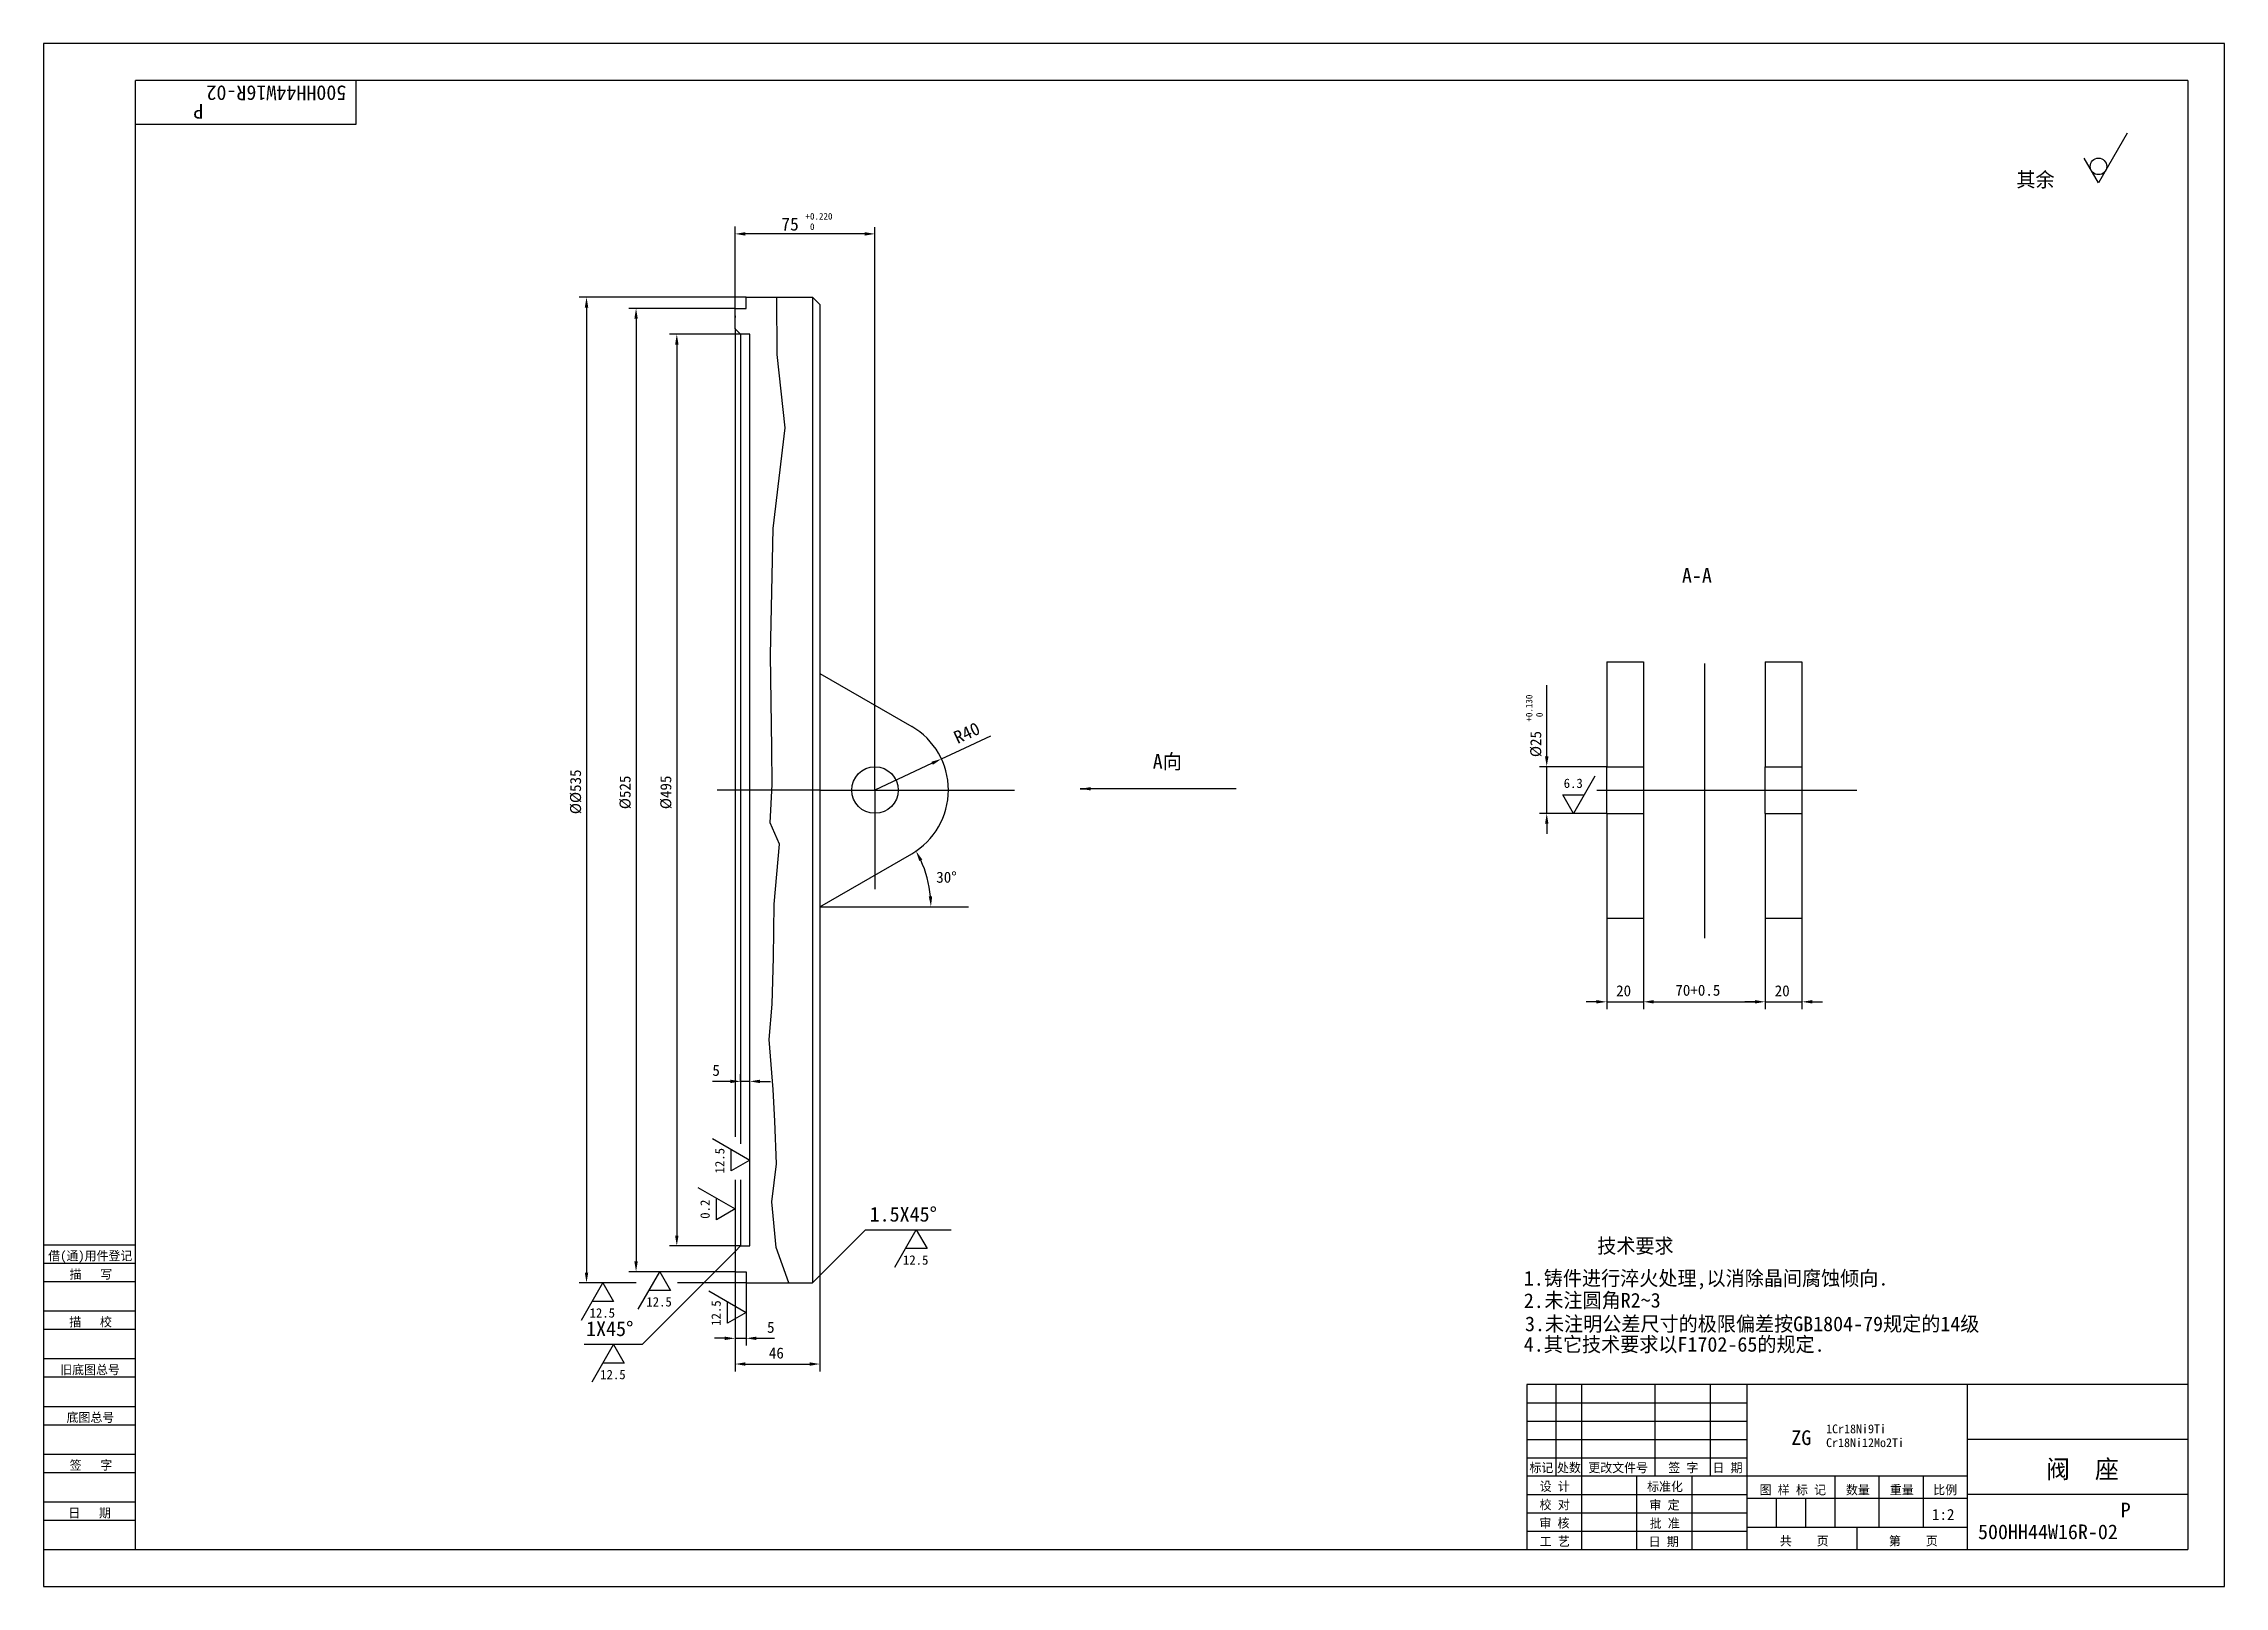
# Model space of a CAD drawing. Header units: metres. Extents: x 0 to 594, y 0 to 420.
import ezdxf

# ---------------------------------------------------------------- set-up
doc = ezdxf.new("R2010")
doc.units = ezdxf.units.M
for name, color, linetype in [('C', 6, 'Continuous'), ('D', 1, 'Continuous'), ('FL', 5, 'Continuous'), ('T', 7, 'Continuous'), ('TL', 4, 'Continuous')]:
    doc.layers.add(name, color=color, linetype=linetype)

# ---------------------------------------------------------------- blocks, each defined once
blk = doc.blocks.new('TUKUN2')
at = {"layer": 'FL'}
for p, q in [((594, 420), (0, 420)), ((0, 420), (0, 0)), ((594, 0), (594, 420)), ((0, 83), (25, 83)), ((0, 75), (25, 75)), ((0, 70), (25, 70)), ((0, 62), (25, 62)), ((0, 57), (25, 57)), ((412, 30), (412, 55)), ((419, 10), (419, 55)), ((439, 30), (439, 55)), ((454, 30), (454, 55)), ((0, 49), (25, 49)), ((404, 50), (464, 50)), ((0, 44), (25, 44)), ((404, 45), (464, 45)), ((0, 36), (25, 36)), ((404, 40), (464, 40)), ((0, 31), (25, 31)), ((404, 35), (464, 35)), ((449, 10), (449, 30)), ((404, 25), (464, 25)), ((0, 23), (25, 23)), ((0, 18), (25, 18)), ((404, 20), (464, 20)), ((404, 15), (464, 15)), ((0, 0), (594, 0))]:
    blk.add_line(p, q, dxfattribs=at)
at = {"layer": 'TL'}
for p, q in [((584, 410), (25, 410)), ((25, 10), (25, 410)), ((85, 410), (85, 398)), ((584, 410), (584, 10)), ((85, 398), (25, 398)), ((0, 93), (25, 93)), ((0, 88), (25, 88)), ((584, 55), (404, 55)), ((404, 55), (404, 10)), ((464, 10), (464, 55)), ((524, 10), (524, 55)), ((584, 40), (524, 40)), ((524, 30), (404, 30)), ((434, 10), (434, 30)), ((488, 16), (488, 30)), ((500, 16), (500, 30)), ((512, 16), (512, 30)), ((464, 24), (524, 24)), ((472, 16), (472, 24)), ((480, 16), (480, 24)), ((584, 25), (524, 25)), ((524, 16), (464, 16)), ((494, 10), (494, 16)), ((0, 10), (584, 10))]:
    blk.add_line(p, q, dxfattribs=at)
at = {"layer": 'T'}
for s, p in [('借(通)用件登记', (1.26, 88.76)), ('描   写', (7.09, 83.76)), ('描   校', (6.98, 70.76)), ('旧底图总号', (4.52, 57.76)), ('底图总号', (6.25, 44.76)), ('签   字', (7.1, 31.76)), ('标记', (404.71, 31.07)), ('处数', (412.22, 31.07)), ('更改文件号', (420.75, 31.07)), ('签 字', (442.53, 31.07)), ('日 期', (454.57, 31.07)), ('校 对', (407.48, 20.99)), ('设 计', (407.5, 25.99)), ('标准化', (436.77, 25.93)), ('审 定', (437.39, 20.93)), ('图 样 标 记', (467.4, 25.04)), ('数量', (490.92, 25.04)), ('重量', (502.88, 25.04)), ('比例', (514.7, 25.04)), ('日   期', (6.72, 18.76)), ('审 核', (407.41, 15.99)), ('批 准', (437.46, 15.93)), ('工 艺', (407.52, 10.99)), ('日 期', (437.18, 10.93)), ('共    页', (472.91, 11.13)), ('第    页', (502.62, 11.13))]:
    blk.add_text(s, height=2.5, dxfattribs=at).set_placement(p)

msp = doc.modelspace()

# ---------------------------------------------------------------- linework, layer by layer
at = {"layer": 'C'}
for p, q in [((452.35, 251.22), (452.35, 176.45)), ((226.45, 216.79), (226.45, 248.27)), ((211.46, 216.79), (183.48, 216.79)), ((211.46, 216.79), (264.45, 216.79)), ((226.45, 216.79), (226.45, 189.79)), ((423.04, 216.79), (493.93, 216.79))]:
    msp.add_line(p, q, dxfattribs=at)
at = {"layer": 'D'}
for p, q in [((567.51, 395.59), (559.7, 382.07)), ((559.7, 382.07), (555.8, 388.83)), ((188.34, 347.93), (188.34, 370.2)), ((226.45, 248.27), (226.45, 370.03)), ((223.65, 368.2), (191.14, 368.2)), ((191.36, 350.95), (145.88, 350.95)), ((147.88, 348.15), (147.88, 85.44)), ((188.34, 347.93), (159.37, 347.93)), ((161.37, 345.13), (161.37, 88.45)), ((189.85, 340.89), (170.47, 340.89)), ((172.47, 338.09), (172.47, 95.5)), ((409.42, 236.4), (409.42, 245.37)), ((409.42, 228.74), (409.42, 236.4)), ((244.56, 225.28), (249.63, 227.65)), ((249.63, 227.65), (258.01, 231.58)), ((409.42, 225.94), (409.42, 228.74)), ((242.03, 224.09), (226.45, 216.79)), ((425.75, 223.14), (407.42, 223.14)), ((409.42, 210.44), (409.42, 223.14)), ((422.56, 220.58), (416.71, 210.44)), ((282.38, 217.14), (284.38, 217.14)), ((324.86, 217.14), (282.38, 217.14)), ((416.71, 210.44), (413.78, 215.51)), ((413.78, 215.51), (419.63, 215.51)), ((425.75, 210.44), (407.42, 210.44)), ((409.42, 207.64), (409.42, 204.84)), ((211.46, 185.04), (251.92, 185.04)), ((425.75, 181.89), (425.75, 157.14)), ((435.75, 181.89), (435.75, 164.14)), ((435.75, 181.89), (435.75, 157.14)), ((468.95, 181.89), (468.95, 157.14)), ((468.95, 181.89), (468.95, 157.14)), ((478.95, 181.89), (478.95, 157.14)), ((422.95, 159.14), (420.15, 159.14)), ((425.75, 159.14), (435.75, 159.14)), ((438.55, 159.14), (466.15, 159.14)), ((466.15, 159.14), (463.35, 159.14)), ((468.95, 159.14), (478.95, 159.14)), ((481.75, 159.14), (484.55, 159.14)), ((184.25, 137.48), (182.16, 137.48)), ((187.05, 137.48), (184.25, 137.48)), ((189.85, 137.48), (189.85, 139.48)), ((192.35, 137.48), (189.85, 137.48)), ((192.35, 137.11), (192.35, 139.48)), ((195.15, 137.48), (197.95, 137.48)), ((182.21, 121.91), (192.35, 116.05)), ((187.28, 113.13), (187.28, 118.98)), ((192.35, 116.05), (187.28, 113.13)), ((178.2, 108.61), (188.34, 102.75)), ((183.27, 99.83), (183.27, 105.68)), ((188.34, 102.75), (183.27, 99.83)), ((211.46, 84.65), (223.84, 97.03)), ((223.84, 97.03), (247.24, 97.03)), ((231.85, 86.89), (237.7, 97.03)), ((237.7, 97.03), (240.63, 91.96)), ((188.34, 91.2), (163, 65.86)), ((189.85, 92.7), (170.47, 92.7)), ((240.63, 91.96), (234.78, 91.96)), ((188.34, 85.65), (159.37, 85.65)), ((161.96, 75.51), (167.81, 85.65)), ((167.81, 85.65), (170.74, 80.58)), ((188.34, 85.65), (188.34, 65.53)), ((188.34, 85.65), (188.34, 77.5)), ((211.46, 84.65), (211.46, 58.53)), ((161.37, 82.64), (145.88, 82.64)), ((146.49, 72.5), (152.34, 82.64)), ((155.27, 77.57), (149.42, 77.57)), ((152.34, 82.64), (155.27, 77.57)), ((170.74, 80.58), (164.88, 80.58)), ((191.36, 82.64), (172.62, 82.64)), ((181.22, 80.42), (191.36, 74.57)), ((186.29, 71.64), (186.29, 77.5)), ((191.36, 82.64), (191.36, 65.53)), ((191.36, 74.57), (186.29, 71.64)), ((163, 65.86), (147.2, 65.86)), ((149.38, 55.72), (155.24, 65.86)), ((155.24, 65.86), (158.17, 60.79)), ((185.54, 67.53), (182.74, 67.53)), ((188.34, 69.82), (188.34, 58.53)), ((188.34, 67.53), (191.36, 67.53)), ((194.16, 67.53), (196.96, 67.53)), ((196.96, 67.53), (199.05, 67.53)), ((158.17, 60.79), (152.31, 60.79)), ((191.14, 60.53), (208.66, 60.53))]:
    msp.add_line(p, q, dxfattribs=at)
msp.add_circle((559.7, 386.58), 2.25, dxfattribs=at)
msp.add_arc((211.46, 185.04), 30.23, 5.31, 24.69, dxfattribs=at)
for points in [[(191.14, 368.67), (191.14, 367.73), (188.34, 368.2)], [(223.65, 368.67), (223.65, 367.73), (226.45, 368.2)], [(147.41, 348.15), (148.35, 348.15), (147.88, 350.95)], [(160.91, 345.13), (161.84, 345.13), (161.37, 347.93)], [(172.01, 338.09), (172.94, 338.09), (172.47, 340.89)], [(408.96, 225.94), (409.89, 225.94), (409.42, 223.14)], [(242.22, 223.67), (241.83, 224.51), (244.56, 225.28)], [(285.18, 216.69), (282.38, 217.14), (285.18, 217.59)], [(408.96, 207.64), (409.89, 207.64), (409.42, 210.44)], [(238.51, 197.46), (239.34, 197.89), (237.64, 200.16)], [(242.03, 187.86), (241.1, 187.82), (241.69, 185.04)], [(422.95, 159.61), (422.95, 158.68), (425.75, 159.14)], [(438.55, 159.61), (438.55, 158.68), (435.75, 159.14)], [(466.15, 159.61), (466.15, 158.68), (468.95, 159.14)], [(466.15, 159.61), (466.15, 158.68), (468.95, 159.14)], [(481.75, 159.61), (481.75, 158.68), (478.95, 159.14)], [(187.05, 137.94), (187.05, 137.01), (189.85, 137.48)], [(195.15, 137.94), (195.15, 137.01), (192.35, 137.48)], [(172.01, 95.5), (172.94, 95.5), (172.47, 92.7)], [(147.41, 85.44), (148.35, 85.44), (147.88, 82.64)], [(160.91, 88.45), (161.84, 88.45), (161.37, 85.65)], [(185.54, 67.99), (185.54, 67.06), (188.34, 67.53)], [(194.16, 67.99), (194.16, 67.06), (191.36, 67.53)], [(191.14, 60.99), (191.14, 60.06), (188.34, 60.53)], [(208.66, 60.99), (208.66, 60.06), (211.46, 60.53)]]:
    msp.add_solid(points, dxfattribs=at)
at = {"layer": 'FL'}
for points in [[(198.4, 218.32), (198.33, 228.13), (197.95, 253.6), (198.76, 288.04), (202.01, 315.36), (199.83, 335.37), (199.71, 350.95)], [(202.94, 82.64), (199.54, 92.27), (198.35, 104.72), (199.61, 115.07), (199.13, 126.69), (198.74, 135.31), (197.64, 148.87), (198.48, 158.51), (198.84, 171.19), (198.97, 185.75), (200.4, 202.07), (197.87, 207.91), (198.4, 218.32)], [(202.94, 82.64), (199.54, 92.27), (198.35, 104.72), (199.61, 115.07), (199.13, 126.69), (198.74, 135.31), (197.64, 148.87), (198.48, 158.51), (198.84, 171.19), (198.97, 185.75), (200.4, 202.07), (197.87, 207.91), (198.4, 218.32)]]:
    msp.add_lwpolyline(points, dxfattribs=at)
at = {"layer": 'TL'}
for p, q in [((199.71, 350.95), (209.45, 350.95)), ((209.45, 350.95), (211.46, 348.94)), ((209.45, 350.95), (209.45, 82.64)), ((209.45, 350.95), (211.46, 348.94)), ((188.34, 345.92), (188.34, 345.43)), ((211.46, 348.94), (211.46, 84.65)), ((188.34, 342.42), (188.34, 122.39)), ((189.85, 340.89), (189.85, 120.49)), ((425.75, 251.69), (435.75, 251.69)), ((425.75, 251.69), (425.75, 223.14)), ((435.75, 251.69), (435.75, 223.14)), ((468.95, 251.69), (468.95, 223.14)), ((468.95, 251.69), (478.95, 251.69)), ((478.95, 251.69), (478.95, 223.14)), ((211.46, 248.54), (236.45, 234.11)), ((425.75, 223.14), (435.75, 223.14)), ((425.75, 210.44), (425.75, 223.14)), ((435.75, 223.14), (435.75, 210.44)), ((468.95, 223.14), (478.95, 223.14)), ((468.95, 210.44), (468.95, 223.14)), ((478.95, 223.14), (478.95, 210.44)), ((425.75, 210.44), (435.75, 210.44)), ((425.75, 210.44), (425.75, 181.89)), ((435.75, 210.44), (435.75, 181.89)), ((468.95, 210.44), (478.95, 210.44)), ((468.95, 210.44), (468.95, 181.89)), ((478.95, 210.44), (478.95, 181.89)), ((211.46, 185.04), (236.45, 199.47)), ((425.75, 181.89), (435.75, 181.89)), ((468.95, 181.89), (478.95, 181.89)), ((188.34, 110.67), (188.34, 91.17)), ((189.85, 110.67), (189.85, 92.7)), ((188.34, 91.2), (189.84, 92.7)), ((189.84, 92.7), (192.35, 92.7)), ((209.45, 82.64), (211.46, 84.65)), ((202.94, 82.64), (209.45, 82.64))]:
    msp.add_line(p, q, dxfattribs=at)
for points in [[(192.35, 92.7), (192.35, 340.89), (189.84, 340.89), (188.34, 342.39), (188.34, 347.93), (191.36, 347.93), (191.36, 350.95), (199.71, 350.95)], [(188.34, 91.17), (188.34, 85.65), (191.36, 85.65), (191.36, 82.64), (202.94, 82.64)]]:
    msp.add_lwpolyline(points, dxfattribs=at)
msp.add_circle((226.45, 216.79), 6.33, dxfattribs=at)
msp.add_arc((226.45, 216.79), 20, 300, 60, dxfattribs=at)

# ---------------------------------------------------------------- block references
at = {"layer": 'D'}
msp.add_blockref('TUKUN2', (0, 0), dxfattribs=at)

# ---------------------------------------------------------------- texts
for s, height, rotation, p in [('500HH44W16R-02', 4, 180, (82.45, 408.57)), ('P', 4, 180, (43.51, 403.56)), ('+0.130', 1.8, 90, (405.52, 235.43)), (' 0', 1.8, 90, (408.34, 235.43)), ('R40', 3.5, 25.1, (248.97, 229.28)), ('%%C25', 3, 90, (407.92, 225.76)), ('%%C%%C535', 3, 90, (146.38, 210.22)), ('%%C525', 3, 90, (159.87, 211.58)), ('%%C495', 3, 90, (170.97, 211.58)), ('12.5', 2.55, 90, (185.44, 112.41)), ('0.2', 2.55, 90, (181.43, 100.08)), ('12.5', 2.55, 90, (184.44, 70.93))]:
    msp.add_text(s, height=height, rotation=rotation, dxfattribs=at).set_placement(p)
for s, height, p in [('其余', 4, (537.35, 380.98)), ('75', 3.5, (200.93, 369.12)), ('+0.220', 1.8, (207.52, 372.1)), (' 0', 1.8, (207.52, 369.28)), ('A-A', 4, (446.25, 273.21)), ('A向', 4, (302.1, 222.57)), ('6.3', 2.55, (414.04, 217.36)), ('30%%D', 3, (243.14, 191.56)), ('20', 3, (428.32, 160.64)), ('70+0.5', 3, (444.46, 160.8)), ('20', 3, (471.52, 160.64)), ('5', 3, (182.16, 138.98)), ('1.5X45%%d', 4, (224.99, 99.31)), ('         技术要求', 4, (398.69, 90.7)), ('12.5', 2.55, (234.06, 87.57)), ('1.铸件进行淬火处理,以消除晶间腐蚀倾向.', 4, (403.18, 81.89)), ('12.5', 2.55, (164.17, 76.19)), ('2.', 4, (403.18, 75.78)), ('未注圆角R2%%1263', 4, (408.77, 75.89)), ('1X45%%d', 4, (147.76, 68.14)), ('12.5', 2.55, (148.7, 73.17)), ('5', 3, (197.05, 69.03)), ('3.未注明公差尺寸的极限偏差按GB1804-79规定的14级', 4, (403.5, 69.47)), ('4.其它技术要求以F1702-65的规定.', 4, (403.18, 63.89)), ('46', 3, (197.54, 62.03)), ('12.5', 2.55, (151.6, 56.39)), ('ZG', 4, (476.04, 38.48)), ('1Cr18Ni9Ti', 2.4, (485.51, 41.68)), ('Cr18Ni12Mo2Ti', 2.4, (485.51, 37.92)), ('阀  座', 5, (545.45, 29.42)), ('1:2', 3, (514.36, 18.07)), ('P', 4, (565.76, 18.79)), ('500HH44W16R-02', 4, (526.89, 12.85))]:
    msp.add_text(s, height=height, dxfattribs=at).set_placement(p)

doc.saveas('drawing.dxf')
